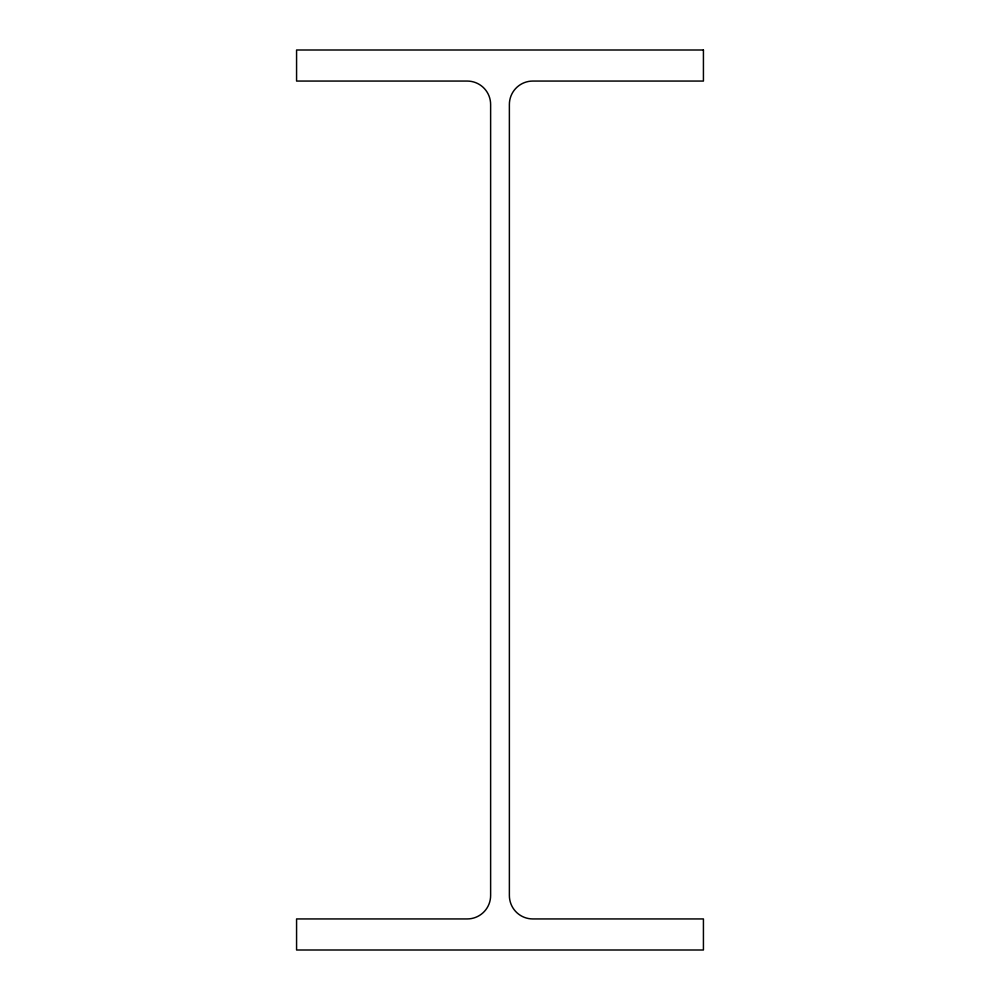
<?xml version="1.0" encoding="UTF-8"?>
<svg xmlns="http://www.w3.org/2000/svg" width="1000" height="1000" viewBox="0 0 1000 1000"><rect width="100%" height="100%" fill="white"/><g stroke="black" fill="none" stroke-linecap="round" stroke-linejoin="round"><path stroke-width="1.5" d="M703.425 50L296.575 50L296.575 81.062L467.2 81.062A23.425 23.425 0 0 1 490.625 104.488L490.625 895.512A23.425 23.425 0 0 1 467.2 918.938L296.575 918.938L296.575 950L703.425 950L703.425 918.938L532.8 918.938A23.425 23.425 0 0 1 509.375 895.512L509.375 104.488A23.425 23.425 0 0 1 532.8 81.062L703.425 81.062L703.425 50"/></g></svg>
